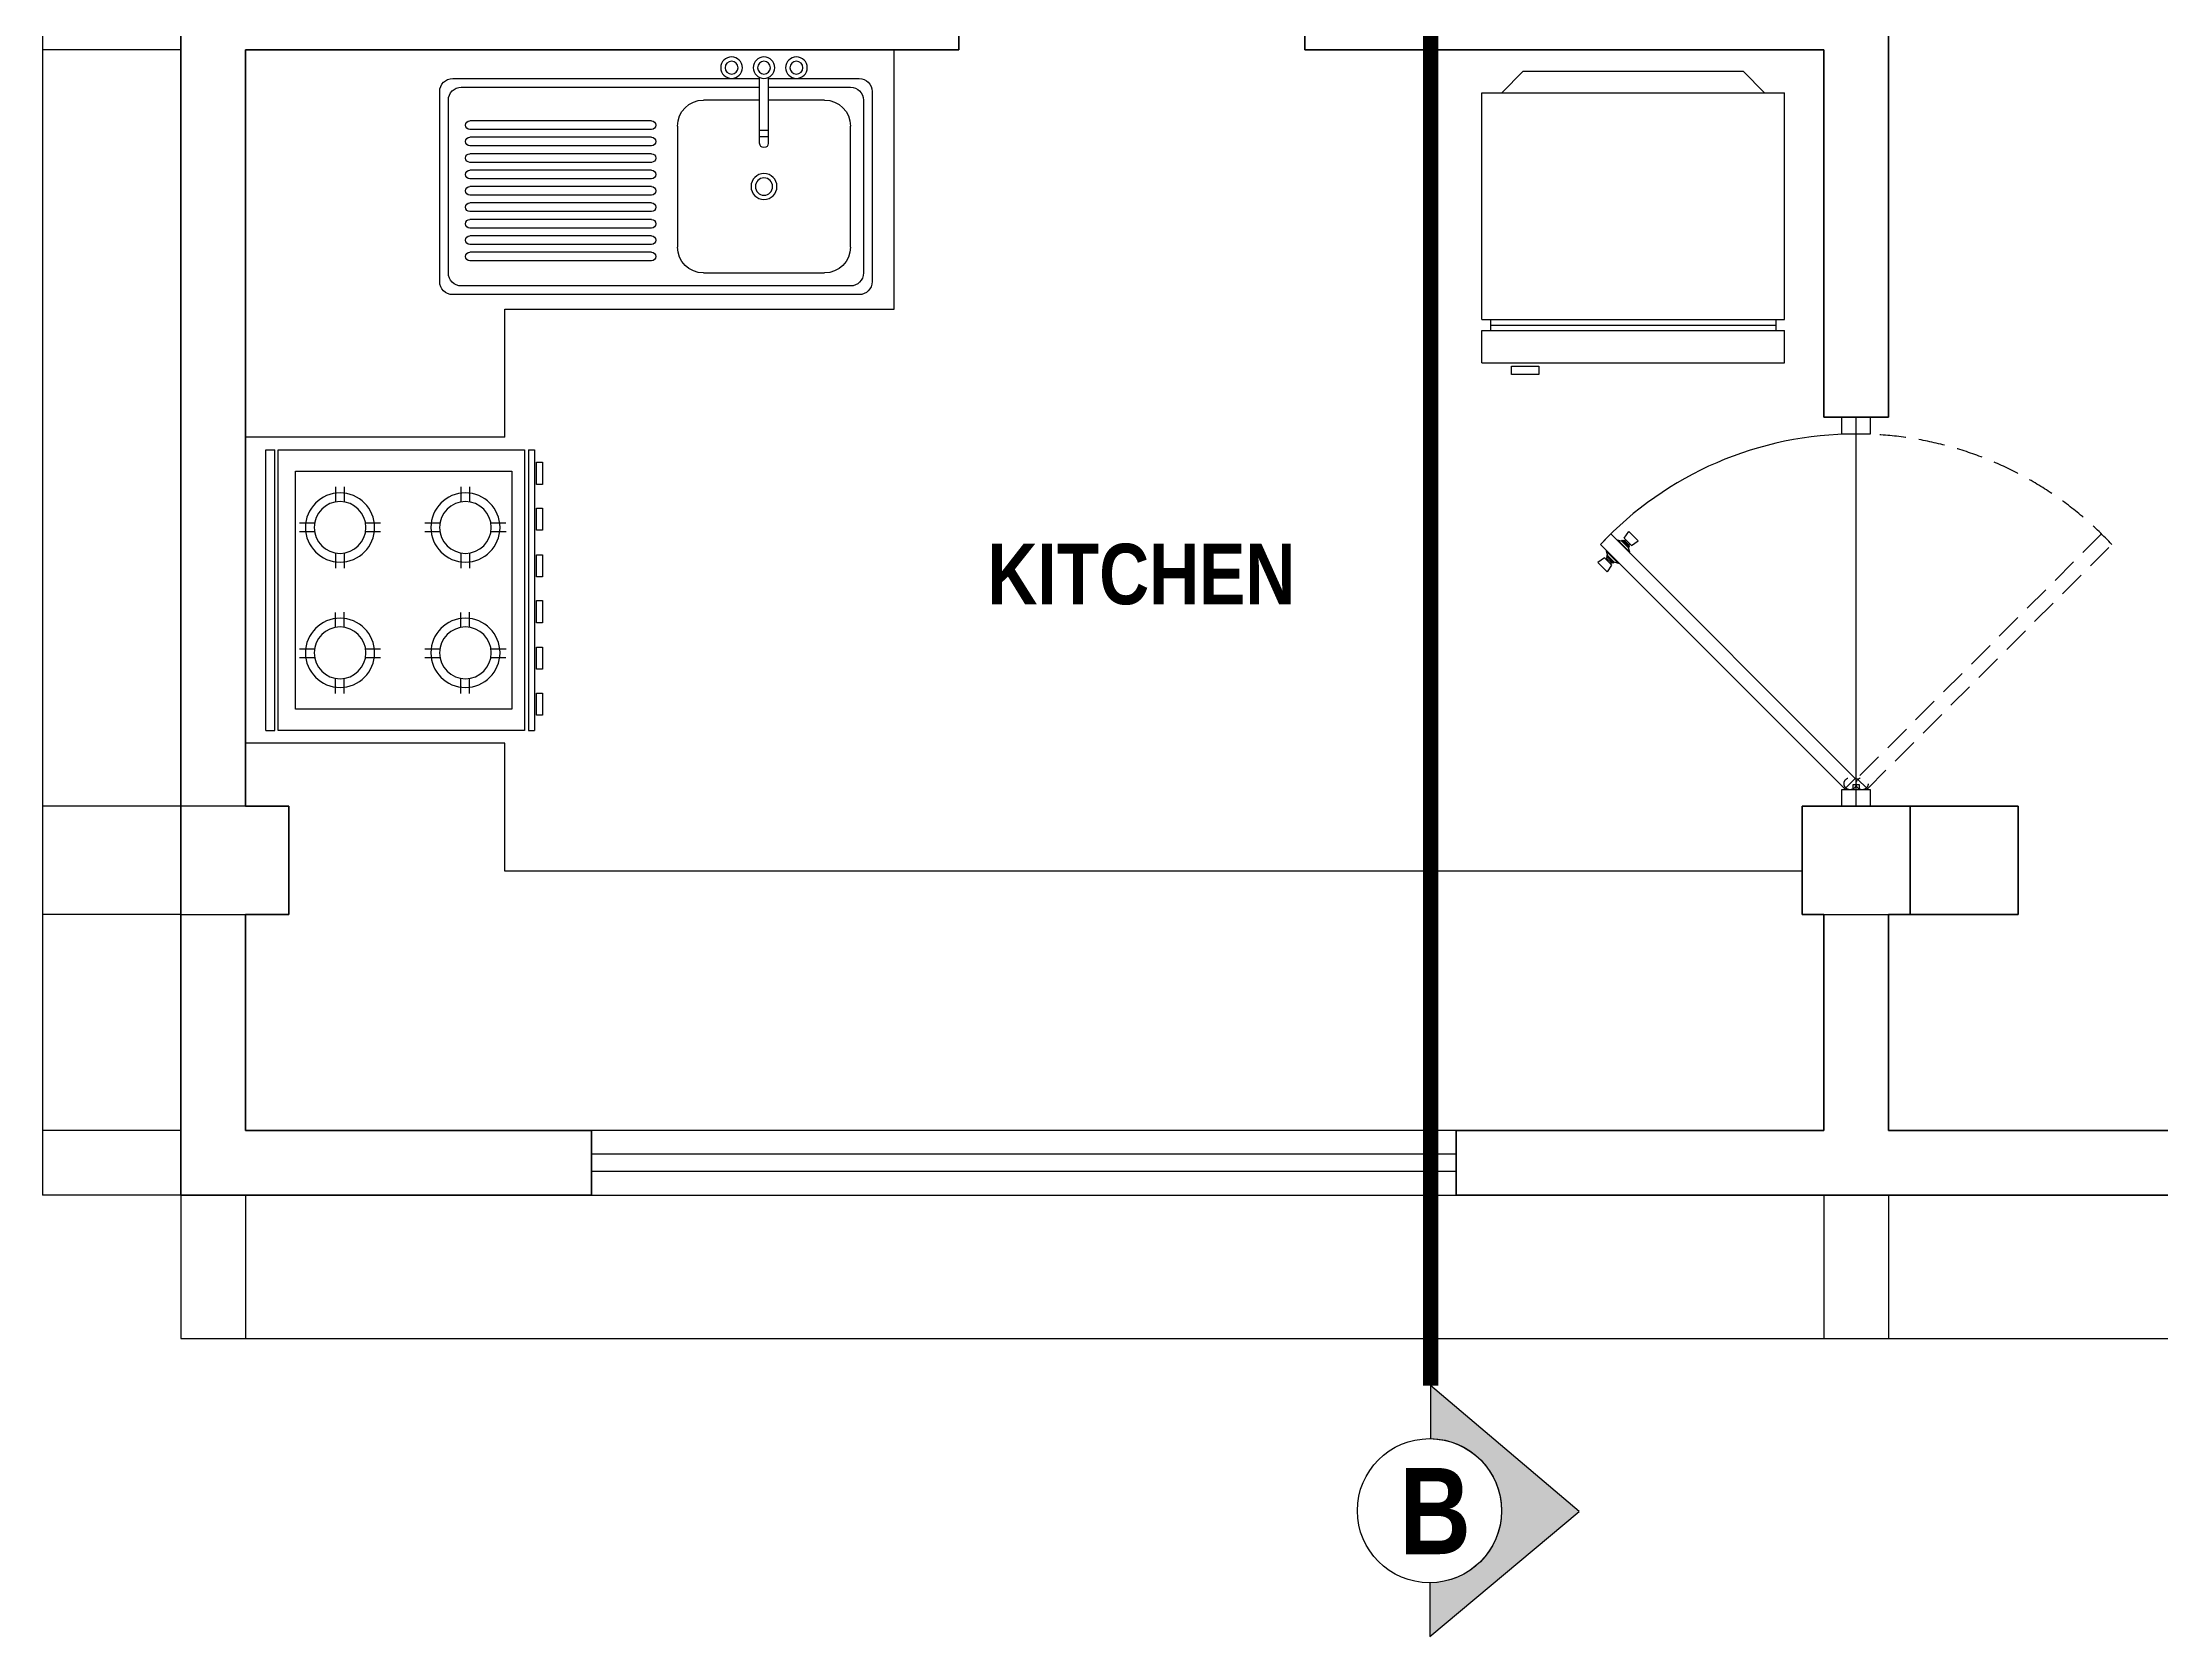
# Model space of a CAD drawing. Header units: millimetres. Extents: x -249630 to 95394, y -188036 to 109963.
# Drawn here: x -69887 to -63760, y 31389 to 35999 of the extents above; entities that cross this region are included whole.
import ezdxf

# ---------------------------------------------------------------- set-up
doc = ezdxf.new("R2010")
doc.units = ezdxf.units.MM
doc.header["$PDMODE"] = 2
doc.linetypes.add('ACAD_ISO04W100', pattern=[30, 24, -3, 0, -3])
doc.linetypes.add('DASHED2', pattern=[9.524999999999999, 6.35, -3.175])
for name, color, linetype in [('cotas', 1, 'Continuous'), ('Layer1', 2, 'Continuous'), ('Layer11', 30, 'Continuous'), ('Layer3', 3, 'Continuous'), ('Layer8', 8, 'Continuous'), ('PISO', 8, 'Continuous'), ('PUERTAS', 14, 'Continuous'), ('SOMBRA', 252, 'Continuous'), ('SUBTITULOS', 90, 'Continuous'), ('TEXTOS', 11, 'Continuous'), ('VEREDA', 1, 'Continuous')]:
    doc.layers.add(name, color=color, linetype=linetype)
doc.layers.add('MUROS', color=6, linetype='Continuous', lineweight=60)
doc.styles.add('COTAS', font='arial.ttf', dxfattribs={"width": 1.1})
doc.styles.add('SUBTITULOS', font='swisscbi.ttf', dxfattribs={"oblique": 15, "height": 0.2})
doc.styles.add('SUBTITULOS(E)', font='swisscbi.ttf', dxfattribs={"oblique": 15, "height": 0.2})
doc.dimstyles.new('COTA1-50', dxfattribs={"dimscale": 0.5, "dimtxt": 0.22, "dimasz": 0.12, "dimexe": 0.08, "dimexo": 0.05, "dimgap": 0.076, "dimtad": 2, "dimzin": 4, "dimdsep": 46, "dimtxsty": 'COTAS', "dimblk": 'ARCHTICK', "dimcen": -0.1, "dimclrd": 141, "dimclre": 141, "dimclrt": 11, "dimadec": 0, "dimazin": 0, "dimtfac": 1, "dimtix": 1, "dimtmove": 1, "dimatfit": 3, "dimfxl": 1, "dimtolj": 1, "dimtzin": 0, "dimarcsym": 0})

# ---------------------------------------------------------------- blocks, each defined once
blk = doc.blocks.new('A$C32BB2099')
at = {"layer": 'PUERTAS', "color": 2}
blk.add_line((-0.9559745481618052, -0.4165465679460567), (-0.9808293639757153, -0.4419749010164651), dxfattribs=at)
at = {"layer": 'PUERTAS', "color": 1}
for p, q in [((-0.9657973903728134, -0.4570068746193101), (-0.9666973444578844, -0.4579068287044379)), ((-0.936998859647872, -0.4876053135144502), (-0.9666973444578844, -0.4579068287044379)), ((-0.9666973444578844, -0.4579068287044379), (-0.9635475051599087, -0.4682563006837199)), ((-0.9406558159306542, -0.4318653001772077), (-0.9397558618455264, -0.4309653460920799)), ((-0.9100573770355709, -0.4606638309021491), (-0.9397558618455264, -0.4309653460920799)), ((-0.9397558618455264, -0.4309653460920799), (-0.929406389866358, -0.4341151853902261)), ((-0.929406389866358, -0.4341151853902261), (-0.9271565046533965, -0.4318653001772077)), ((-0.913207216333717, -0.4503143589226966), (-0.929406389866358, -0.4341151853902261)), ((-0.925356596483141, -0.4336652083475201), (-0.9271565046533965, -0.4318653001772077)), ((-0.9258065735257333, -0.4467145425820718), (-0.9258065735257333, -0.4467145425820718)), ((-0.9258065735257333, -0.4467145425820718), (-0.9258065735257333, -0.4467145425820718)), ((-0.925356596483141, -0.4336652083475201), (-0.9231067112701794, -0.4314153231345585)), ((-0.912757239291011, -0.4462645655397637), (-0.925356596483141, -0.4336652083475201)), ((-0.9231067112701794, -0.4269155527089765), (-0.9123072622484756, -0.4107163791763924)), ((-0.9195068949296683, -0.4305153690495445), (-0.9231067112701794, -0.4269155527089765)), ((-0.9217567801425162, -0.4327652542623923), (-0.9231067112701794, -0.4314153231345585)), ((-0.9217567801425162, -0.4327652542623923), (-0.9195068949296683, -0.4305153690495445)), ((-0.9118572852058264, -0.4426647491991389), (-0.9217567801425162, -0.4327652542623923)), ((-0.9096073999929786, -0.440414863986291), (-0.9195068949296683, -0.4305153690495445)), ((-0.913207216333717, -0.4503143589226966), (-0.9109573311208123, -0.4480644737099055)), ((-0.9100573770355709, -0.4606638309021491), (-0.913207216333717, -0.4503143589226966)), ((-0.912757239291011, -0.4462645655397637), (-0.9105073540781063, -0.4440146803269158)), ((-0.912757239291011, -0.4462645655397637), (-0.9109573311208123, -0.4480644737099055)), ((-0.9123072622484756, -0.4107163791763924), (-0.8898084101197128, -0.4332152313050983)), ((-0.9118572852058264, -0.4426647491991389), (-0.9096073999929786, -0.440414863986291)), ((-0.9118572852058264, -0.4426647491991389), (-0.9105073540781063, -0.4440146803269158)), ((-0.9109573311206987, -0.4615637849871632), (-0.9100573770355709, -0.4606638309021491)), ((-0.9096073999929786, -0.440414863986291), (-0.9060075836523538, -0.444014680326859)), ((-0.9060075836523538, -0.444014680326859), (-0.8898084101197128, -0.4332152313050983)), ((-0.9707471378411583, -0.4745559792798986), (-0.9869463113737424, -0.4853554283016592)), ((-0.9869463113737424, -0.4853554283016592), (-0.9644474592449228, -0.5078542804303083)), ((-0.9671473215005904, -0.4781557956204097), (-0.9707471378411583, -0.4745559792798986)), ((-0.9648974362877425, -0.4759059104076186), (-0.9671473215005904, -0.4781557956204097)), ((-0.9572478265638438, -0.4880552905570994), (-0.9671473215005904, -0.4781557956204097)), ((-0.963997482202501, -0.4723060940668802), (-0.9662473674154057, -0.4745559792797849)), ((-0.9648974362877425, -0.4759059104076186), (-0.9662473674154057, -0.4745559792797849)), ((-0.9635475051599087, -0.4682563006837199), (-0.9657973903727566, -0.4705061858965678)), ((-0.963997482202501, -0.4723060940668802), (-0.9657973903727566, -0.4705061858965678)), ((-0.9549979413509391, -0.4858054053443084), (-0.9648974362877425, -0.4759059104076186)), ((-0.9536480102231621, -0.4916551068977242), (-0.9644474592449228, -0.5078542804303083)), ((-0.9513981250103143, -0.4849054512590669), (-0.963997482202501, -0.4723060940668802)), ((-0.9473483316272677, -0.4844554742163609), (-0.9635475051599087, -0.4682563006837199)), ((-0.9549979413509391, -0.4858054053443084), (-0.9572478265638438, -0.4880552905570994)), ((-0.9572478265638438, -0.4880552905570994), (-0.9536480102231621, -0.4916551068977242)), ((-0.9549979413509391, -0.4858054053443084), (-0.9536480102232758, -0.4871553364719716)), ((-0.9513981250103143, -0.4849054512590669), (-0.9536480102232758, -0.4871553364719716)), ((-0.9513981250103143, -0.4849054512590669), (-0.9495982168401156, -0.4867053594292088)), ((-0.9473483316272677, -0.4844554742163609), (-0.9495982168401156, -0.4867053594292088)), ((-0.936998859647872, -0.4876053135144502), (-0.9473483316272677, -0.4844554742163609)), ((-0.9360989055628011, -0.4867053594293225), (-0.936998859647872, -0.4876053135144502))]:
    blk.add_line(p, q, dxfattribs=at)
at = {"layer": 'PUERTAS', "color": 2}
for points in [[(-0.3281176743658989, -0.13454501618412), (-0.3981176743658352, -0.13454501618412), (-0.3981176743658352, -0.1745450161840836), (-0.3981176743658352, -0.1745450161840836), (-0.3981176743658352, -0.1745450161840836), (-0.3281176743658989, -0.1745450161840836)], [(-0.3281176743658989, -1.034545016184097), (-0.3981176743658352, -1.034545016184097), (-0.3981176743658352, -1.074545016184061), (-0.3981176743658352, -1.074545016184061), (-0.3981176743658352, -1.074545016184061), (-0.3281176743658989, -1.074545016184061)]]:
    blk.add_lwpolyline(points, close=True, dxfattribs=at)
blk.add_lwpolyline([(-0.9559745481618052, -0.4165465679460567), (-0.3651235286759515, -1.00739758743191), (-0.3902651031181676, -1.032539161873956), (-0.9808293639757153, -0.4419749010164651)], dxfattribs=at)
at = {"layer": 'PUERTAS', "color": 1, "linetype": 'DASHED2', "ltscale": 0.01}
blk.add_lwpolyline([(0.229739199430071, -0.4165465679460567), (-0.3611118200557826, -1.00739758743191), (-0.3359702456135665, -1.032539161873956), (0.2545940152439812, -0.4419749010164651)], dxfattribs=at)
blk.add_lwpolyline([(-0.3558293536002566, -1.034545016184097), (-0.3704059951314775, -1.034545016184097), (-0.3704059951314775, -1.021974228963018), (-0.3558293536002566, -1.021974228963018)], close=True, dxfattribs=at)
for centre in [(-0.377694315897088, -1.019968374652876), (-0.3485410328346461, -1.019968374652876)]:
    blk.add_circle(centre, 0.01457664153122096, dxfattribs=at)
at = {"layer": 'PUERTAS', "color": 1}
blk.add_arc((-0.3651086977912996, -1.018947159256186), 0.843806213265136, 89.86480622771538, 136.8607804143321, dxfattribs=at)
at = {"layer": 'PUERTAS', "color": 1, "linetype": 'DASHED2', "ltscale": 0.01}
blk.add_arc((-0.3611266509404345, -1.018947159256186), 0.843806213265136, 43.13921958566792, 90.13519377228462, dxfattribs=at)
blk = doc.blocks.new('cocina-2')
for p, q in [((0.3249999999999886, 0), (-0.3249999999999886, 0)), ((-0.3249999999999886, 0), (-0.3249999999999886, -0.02084073215337412)), ((0.3249999999999886, 0), (0.3249999999999886, -0.02084073215337412)), ((0.3249999999999886, -0.02084073215337412), (-0.3249999999999886, -0.02084073215337412)), ((0.3249999999999886, -0.02841909278765797), (-0.3249999999999886, -0.02841909278760113)), ((-0.3249999999999886, -0.02841909278760113), (-0.3249999999999886, -0.5980938735755217)), ((0.3249999999999886, -0.5980938735755217), (0.3249999999999886, -0.02841909278765797)), ((-0.1560054963393327, -0.07763986459610805), (-0.1560054963393327, -0.112488643572874)), ((-0.1360054963393509, -0.07742545055748451), (-0.1360054963393509, -0.1121478238299574)), ((0.136005496339294, -0.07742545055754135), (0.136005496339294, -0.1121478238299574)), ((0.1560054963393327, -0.07763986459610805), (0.1560054963393327, -0.112488643572874)), ((-0.2388682111209732, -0.1806166529460143), (-0.2041287195550581, -0.1806166529460143)), ((-0.2387176318068782, -0.1606166529459756), (-0.2038893787423035, -0.1606166529459756)), ((-0.08611062125766011, -0.1606166529459756), (-0.05128236819319909, -0.1606166529460324)), ((-0.08587128044490555, -0.1806166529460143), (-0.05113178887910408, -0.1806166529460143)), ((0.08587128044490555, -0.1806166529460143), (0.05113178887904724, -0.1806166529460143)), ((0.08611062125766011, -0.1606166529460324), (0.05128236819319909, -0.1606166529460324)), ((0.2387176318068214, -0.1606166529460324), (0.2038893787423035, -0.1606166529460324)), ((0.2388682111209732, -0.1806166529460143), (0.2041287195550581, -0.1806166529460143)), ((-0.1560054963393327, -0.2301569896973774), (-0.1560054963393327, -0.2650057686741434)), ((-0.1360054963393509, -0.2304978094402941), (-0.1360054963393509, -0.2652201827127669)), ((0.136005496339294, -0.2304978094402941), (0.136005496339294, -0.2652201827127669)), ((0.1560054963393327, -0.2301569896974343), (0.1560054963393327, -0.2650057686741434)), ((-0.1560054963393327, -0.3676398645960717), (-0.1560054963393327, -0.4024886435728376)), ((-0.1360054963393509, -0.367425450557505), (-0.1360054963393509, -0.402147823829921)), ((0.136005496339294, -0.367425450557505), (0.136005496339294, -0.4021478238299778)), ((0.1560054963393327, -0.3676398645961285), (0.1560054963393327, -0.4024886435728945)), ((-0.2388682111209732, -0.4706166529459779), (-0.2041287195550581, -0.4706166529459779)), ((-0.2387176318068782, -0.4506166529459961), (-0.2038893787423035, -0.4506166529459961)), ((-0.08611062125766011, -0.4506166529459961), (-0.05128236819319909, -0.4506166529459961)), ((-0.08587128044490555, -0.4706166529459779), (-0.05113178887910408, -0.4706166529459779)), ((0.08587128044490555, -0.4706166529459779), (0.05113178887904724, -0.4706166529459779)), ((0.08611062125766011, -0.4506166529459961), (0.05128236819319909, -0.4506166529459961)), ((0.2387176318068214, -0.4506166529459961), (0.2038893787423035, -0.4506166529459961)), ((0.2388682111209732, -0.4706166529460347), (0.2041287195550581, -0.4706166529460347)), ((-0.1560054963393327, -0.5201569896973979), (-0.1560054963393327, -0.5550057686741638)), ((-0.1360054963393509, -0.5204978094403145), (-0.1360054963393509, -0.5552201827127874)), ((0.136005496339294, -0.5204978094403145), (0.136005496339294, -0.5552201827127874)), ((0.1560054963393327, -0.5201569896973979), (0.1560054963393327, -0.5550057686741638)), ((-0.3249999999999886, -0.5980938735755217), (0.3249999999999886, -0.5980938735755217)), ((-0.3249999999999886, -0.6075668798473544), (0.3249999999999886, -0.6075668798474112)), ((-0.3249999999999886, -0.6075668798473544), (-0.3249999999999886, -0.6208291773943984)), ((-0.3249999999999886, -0.6208291773943984), (0.3249999999999886, -0.6208291773944552)), ((0.3249999999999886, -0.6075668798474112), (0.3249999999999886, -0.6208291773944552))]:
    blk.add_line(p, q)
for points in [[(-0.2750000000000341, -0.06814819612367273), (-0.2750000000000341, -0.5687437273339242), (0.2750000000000341, -0.5687437273339242), (0.2750000000000341, -0.06814819612367273)], [(-0.2957790365695132, -0.6260603375671963), (-0.2957790365695132, -0.6393226351142403), (-0.2446714689019132, -0.6393226351142403), (-0.2446714689019132, -0.6260603375671963)], [(-0.1897782254080198, -0.6260603375671963), (-0.1897782254080198, -0.6393226351142403), (-0.1386706577403061, -0.6393226351142403), (-0.1386706577403061, -0.6260603375671963)], [(-0.08188453138029672, -0.6260603375671963), (-0.08188453138029672, -0.6393226351142403), (-0.03077696371263983, -0.6393226351142403), (-0.03077696371263983, -0.6260603375671963)], [(0.02411627978125352, -0.6260603375671963), (0.02411627978125352, -0.6393226351142403), (0.07522384744896726, -0.6393226351142403), (0.07522384744896726, -0.6260603375671963)], [(0.1320099738089198, -0.6260603375671963), (0.1320099738089198, -0.6393226351142403), (0.1831175414766335, -0.6393226351142403), (0.1831175414766335, -0.6260603375671963)], [(0.2380107849705269, -0.6260603375671963), (0.2380107849705269, -0.6393226351142403), (0.2891183526381838, -0.6393226351142403), (0.2891183526381838, -0.6260603375671963)]]:
    blk.add_lwpolyline(points, close=True)
for centre, radius in [((-0.1449999999999818, -0.1713228166351257), 0.08), ((0.1449999999999818, -0.1713228166351826), 0.08), ((-0.1449999999999818, -0.1713228166351257), 0.05985466456004218), ((0.1449999999999818, -0.1713228166351826), 0.05985466456004218), ((-0.1449999999999818, -0.4613228166351462), 0.08), ((0.1449999999999818, -0.4613228166351462), 0.08), ((-0.1449999999999818, -0.4613228166351462), 0.05985466456004218), ((0.1449999999999818, -0.4613228166351462), 0.05985466456004218)]:
    blk.add_circle(centre, radius)
blk = doc.blocks.new('Lavadero')
for p, q in [((0.2654561193523932, 0), (0.05545611935235684, 0)), ((0.2654561193523932, 0.002087121527438285), (0.2654561193523932, -0.1499999999999773)), ((0.285456119352375, -0.1499999999999773), (0.285456119352375, 0.002087121527438285)), ((0.9954561193524114, 0), (0.285456119352375, 0)), ((0.02545611935238412, -0.02999999999997272), (0.02545611935238412, -0.4700000000000273)), ((0.2654561193523932, -0.01999999999998181), (0.07545611935233865, -0.01999999999998181)), ((0.9754561193524296, -0.01999999999998181), (0.285456119352375, -0.01999999999998181)), ((1.025456119352384, -0.4700000000000273), (1.025456119352384, -0.02999999999997272)), ((0.04545611935236593, -0.04999999999995453), (0.04545611935236593, -0.4500000000000455)), ((0.1354561193525115, -0.04999999999995453), (0.2654561193523932, -0.04999999999995453)), ((0.285456119352375, -0.04999999999995453), (0.4154561193524842, -0.04999999999995453)), ((1.005456119352402, -0.4500000000000455), (1.005456119352402, -0.04999999999995453)), ((0.07545611935233865, -0.3899999999999864), (0.07545611935233865, -0.1100000000000136)), ((0.2654561193523932, -0.1200000000000045), (0.285456119352375, -0.1200000000000045)), ((0.2654561193523932, -0.1349999999999909), (0.285456119352375, -0.1349999999999909)), ((0.4754561193524296, -0.1100000000000136), (0.4754561193524296, -0.3899999999999864)), ((0.07545611935233865, -0.4800000000000182), (0.9754561193524296, -0.4800000000000182)), ((0.4154561193524842, -0.4500000000000455), (0.1354561193525115, -0.4500000000000455)), ((0.05545611935235684, -0.5), (0.9954561193524114, -0.5))]:
    blk.add_line(p, q)
for centre, radius in [((0.2004561193523386, 0.02499999999997726), 0.02500000000000313), ((0.2754561193523841, 0.02499999999997726), 0.02500000000000313), ((0.3504561193524296, 0.02499999999997726), 0.02500000000000313), ((0.2004561193523386, 0.02499999999997726), 0.01500000000000313), ((0.2754561193523841, 0.02499999999997726), 0.01500000000000313), ((0.3504561193524296, 0.02499999999997726), 0.01500000000000313)]:
    blk.add_circle(centre, radius)
for centre, radius, start, end in [((0.05545611935235684, -0.02999999999997272), 0.03000000000000114, 90, 180), ((0.9954561193524114, -0.02999999999997272), 0.03000000000000114, 0, 90), ((0.07545611935233865, -0.04999999999995453), 0.03, 90, 180), ((0.9754561193524296, -0.04999999999995453), 0.03, 0, 90), ((0.1354561193525115, -0.1100000000000136), 0.0600000000000005, 90, 180), ((0.4154561193524842, -0.1100000000000136), 0.0600000000000005, 0, 90), ((0.2754561193523841, -0.1499999999999773), 0.009999999999997997, 180, 0), ((0.1354561193525115, -0.3899999999999864), 0.0600000000000005, 180, 270), ((0.4154561193524842, -0.3899999999999864), 0.0600000000000005, 270, 0), ((0.05545611935235684, -0.4700000000000273), 0.03000000000000114, 180, 270), ((0.07545611935233865, -0.4500000000000455), 0.03, 180, 270), ((0.9754561193524296, -0.4500000000000455), 0.03, 270, 0), ((0.9954561193524114, -0.4700000000000273), 0.03000000000000114, 270, 0)]:
    blk.add_arc(centre, radius, start, end)
at = {"layer": 'PISO'}
for p, q in [((0.535456119352375, -0.09799999999995634), (0.9554561193524478, -0.09799999999995634)), ((0.535456119352375, -0.1180000000000518), (0.9554561193524478, -0.1180000000000518)), ((0.535456119352375, -0.1359999999999673), (0.9554561193524478, -0.1359999999999673)), ((0.535456119352375, -0.1559999999999491), (0.9554561193524478, -0.1559999999999491)), ((0.535456119352375, -0.1739999999999782), (0.9554561193524478, -0.1739999999999782)), ((0.535456119352375, -0.19399999999996), (0.9554561193524478, -0.19399999999996)), ((0.535456119352375, -0.2119999999999891), (0.9554561193524478, -0.2119999999999891)), ((0.535456119352375, -0.2319999999999709), (0.9554561193524478, -0.2319999999999709)), ((0.535456119352375, -0.25), (0.9554561193524478, -0.25)), ((0.535456119352375, -0.2699999999999818), (0.9554561193524478, -0.2699999999999818)), ((0.535456119352375, -0.2880000000000109), (0.9554561193524478, -0.2880000000000109)), ((0.535456119352375, -0.3079999999999927), (0.9554561193524478, -0.3079999999999927)), ((0.535456119352375, -0.3260000000000218), (0.9554561193524478, -0.3260000000000218)), ((0.535456119352375, -0.3460000000000036), (0.9554561193524478, -0.3460000000000036)), ((0.535456119352375, -0.3640000000000327), (0.9554561193524478, -0.3640000000000327)), ((0.535456119352375, -0.3840000000000146), (0.9554561193524478, -0.3840000000000146)), ((0.535456119352375, -0.4020000000000437), (0.9554561193524478, -0.4020000000000437)), ((0.535456119352375, -0.4220000000000255), (0.9554561193524478, -0.4220000000000255))]:
    blk.add_line(p, q, dxfattribs=at)
for radius in [0.02999999999999403, 0.01999999999999403]:
    blk.add_circle((0.2754561193523841, -0.25), radius, dxfattribs=at)
for centre, start, end in [((0.535456119352375, -0.1079999999999472), 90, 270), ((0.9554561193524478, -0.1079999999999472), 270, 90), ((0.535456119352375, -0.1459999999999582), 90, 270), ((0.9554561193524478, -0.1459999999999582), 270, 90), ((0.535456119352375, -0.1839999999999691), 90, 270), ((0.9554561193524478, -0.1839999999999691), 270, 90), ((0.535456119352375, -0.22199999999998), 90, 270), ((0.9554561193524478, -0.22199999999998), 270, 90), ((0.535456119352375, -0.2599999999999909), 90, 270), ((0.535456119352375, -0.2980000000000018), 90, 270), ((0.9554561193524478, -0.2599999999999909), 270, 90), ((0.9554561193524478, -0.2980000000000018), 270, 90), ((0.535456119352375, -0.3360000000000127), 90, 270), ((0.9554561193524478, -0.3360000000000127), 270, 90), ((0.535456119352375, -0.3740000000000236), 90, 270), ((0.9554561193524478, -0.3740000000000236), 270, 90), ((0.535456119352375, -0.4120000000000346), 90, 270), ((0.9554561193524478, -0.4120000000000346), 270, 90)]:
    blk.add_arc(centre, 0.009999999999999787, start, end, dxfattribs=at)
blk = doc.blocks.new('Ref1')
for p, q in [((-0.3497660796430679, 0.6749999999999972), (0.3502339203568638, 0.6749999999999972)), ((-0.3497660796430679, 0.6749999999999972), (-0.3497660796430679, 0.6000000000000085)), ((0.3502339203568638, 0.6749999999999972), (0.3502339203568781, 0.6000000000000085)), ((-0.3497660796430679, 0.6000000000000085), (0.3502339203568781, 0.6000000000000085)), ((-0.3297660796430577, 0.5750000000000028), (-0.3297660796430577, 0.6000000000000085)), ((0.3302339203568678, 0.5750000000000028), (0.3302339203568678, 0.6000000000000085)), ((-0.3499999999999872, 0.5750000000000028), (0.3499999999999446, 0.5750000000000028)), ((-0.3499999999999872, 0.5750000000000028), (-0.3499999999999872, 0.04999999999999716)), ((-0.3297660796430577, 0.5875000000000057), (0.3302339203568678, 0.5875000000000057)), ((0.3499999999999446, 0.5750000000000028), (0.3500000000000156, 0.04999999999999716)), ((-0.3499999999999872, 0.04999999999999716), (0.3500000000000156, 0.04999999999999716)), ((-0.303547272868876, 0.04999999999999716), (-0.2541585660549259, 0)), ((0.3035472728688902, 0.04999999999999716), (0.254158566054933, 0)), ((-0.2541585660549259, 0), (0.2541585660549259, -1.4210854715202e-14))]:
    blk.add_line(p, q)
blk.add_lwpolyline([(-0.2812843811707637, 0.7017373976736678), (-0.2812843811707637, 0.6823150136519445), (-0.2177902927661819, 0.6823150136519445), (-0.2177902927661819, 0.7017373976736678)], close=True)
blk = doc.blocks.new('_ArchTick')
at = {"color": 0, "linetype": 'ByBlock', "const_width": 0.15}
blk.add_lwpolyline([(-0.5, -0.5), (0.5, 0.5)], dxfattribs=at)
blk = doc.blocks.new('*D144')
at = {"layer": 'cotas', "color": 141, "lineweight": -2, "transparency": 16777216}
for p, q in [((-69486.92751902228, 36165.27270449905), (-69886.61891315163, 36165.27270449905)), ((-69886.57891315164, 36165.27270449905), (-69886.57891315164, 35977.77270449905)), ((-69486.92751902228, 35977.77270449905), (-69886.61891315163, 35977.77270449905))]:
    blk.add_line(p, q, dxfattribs=at)
at = {"layer": 'Defpoints', "color": 0, "transparency": 16777216}
for p in [(-69486.90251902229, 36165.27270449905), (-69886.57891315164, 35977.77270449905), (-69486.90251902229, 35977.77270449905)]:
    blk.add_point(p, dxfattribs=at)
at = {"layer": 'cotas', "color": 141, "lineweight": -2, "transparency": 16777216, "xscale": 0.06, "yscale": 0.06, "zscale": 0.06}
for p, rotation in [((-69886.57891315164, 36165.27270449905), 90), ((-69886.57891315164, 35977.77270449905), 270)]:
    blk.add_blockref('_ArchTick', p, dxfattribs=dict(at, rotation=rotation))
at = {"layer": 'cotas', "color": 11, "transparency": 16777216, "insert": (-69886.6730761803, 36071.52270449904), "char_height": 0.11, "attachment_point": 5, "rotation": 90, "style": 'COTAS'}
blk.add_mtext('\\A1;187.50', dxfattribs=at)
blk = doc.blocks.new('*D145')
at = {"layer": 'cotas', "color": 141, "lineweight": -2, "transparency": 16777216}
for p, q in [((-69486.92751902228, 35977.77270449905), (-69886.61891315163, 35977.77270449905)), ((-69886.57891315164, 35977.77270449905), (-69886.57891315164, 33790.27270449905)), ((-69486.92751902228, 33790.27270449905), (-69886.61891315163, 33790.27270449905))]:
    blk.add_line(p, q, dxfattribs=at)
at = {"layer": 'Defpoints', "color": 0, "transparency": 16777216}
for p in [(-69486.90251902229, 35977.77270449905), (-69886.57891315164, 33790.27270449905), (-69486.90251902229, 33790.27270449905)]:
    blk.add_point(p, dxfattribs=at)
at = {"layer": 'cotas', "color": 141, "lineweight": -2, "transparency": 16777216, "xscale": 0.06, "yscale": 0.06, "zscale": 0.06}
for p, rotation in [((-69886.57891315164, 35977.77270449905), 90), ((-69886.57891315164, 33790.27270449905), 270)]:
    blk.add_blockref('_ArchTick', p, dxfattribs=dict(at, rotation=rotation))
at = {"layer": 'cotas', "color": 11, "transparency": 16777216, "insert": (-69886.6730761803, 34884.02270449904), "char_height": 0.11, "attachment_point": 5, "rotation": 90, "style": 'COTAS'}
blk.add_mtext('\\A1;2187.50', dxfattribs=at)
blk = doc.blocks.new('*D146')
at = {"layer": 'cotas', "color": 141, "lineweight": -2, "transparency": 16777216}
for p, q in [((-69486.92751902228, 33790.27270449905), (-69886.61891315163, 33790.27270449905)), ((-69886.57891315164, 33790.27270449905), (-69886.57891315164, 33477.77270449905)), ((-69486.92751902228, 33477.77270449905), (-69886.61891315163, 33477.77270449905))]:
    blk.add_line(p, q, dxfattribs=at)
at = {"layer": 'Defpoints', "color": 0, "transparency": 16777216}
for p in [(-69486.90251902229, 33790.27270449905), (-69886.57891315164, 33477.77270449905), (-69486.90251902229, 33477.77270449905)]:
    blk.add_point(p, dxfattribs=at)
at = {"layer": 'cotas', "color": 141, "lineweight": -2, "transparency": 16777216, "xscale": 0.06, "yscale": 0.06, "zscale": 0.06}
for p, rotation in [((-69886.57891315164, 33790.27270449905), 90), ((-69886.57891315164, 33477.77270449905), 270)]:
    blk.add_blockref('_ArchTick', p, dxfattribs=dict(at, rotation=rotation))
at = {"layer": 'cotas', "color": 11, "transparency": 16777216, "insert": (-69886.67311369735, 33634.02270449904), "char_height": 0.11, "attachment_point": 5, "rotation": 90, "style": 'COTAS'}
blk.add_mtext('\\A1;312.50', dxfattribs=at)
blk = doc.blocks.new('*D147')
at = {"layer": 'cotas', "color": 141, "lineweight": -2, "transparency": 16777216}
for p, q in [((-69486.92751902228, 33477.77270449905), (-69886.61891315163, 33477.77270449905)), ((-69886.57891315164, 33477.77270449905), (-69886.57891315164, 32852.77270449905)), ((-69486.92751902228, 32852.77270449905), (-69886.61891315163, 32852.77270449905))]:
    blk.add_line(p, q, dxfattribs=at)
at = {"layer": 'Defpoints', "color": 0, "transparency": 16777216}
for p in [(-69486.90251902229, 33477.77270449905), (-69886.57891315164, 32852.77270449905), (-69486.90251902229, 32852.77270449905)]:
    blk.add_point(p, dxfattribs=at)
at = {"layer": 'cotas', "color": 141, "lineweight": -2, "transparency": 16777216, "xscale": 0.06, "yscale": 0.06, "zscale": 0.06}
for p, rotation in [((-69886.57891315164, 33477.77270449905), 90), ((-69886.57891315164, 32852.77270449905), 270)]:
    blk.add_blockref('_ArchTick', p, dxfattribs=dict(at, rotation=rotation))
at = {"layer": 'cotas', "color": 11, "transparency": 16777216, "insert": (-69886.6730761803, 33165.27270449904), "char_height": 0.11, "attachment_point": 5, "rotation": 90, "style": 'COTAS'}
blk.add_mtext('\\A1;625.00', dxfattribs=at)
blk = doc.blocks.new('*D148')
at = {"layer": 'cotas', "color": 141, "lineweight": -2, "transparency": 16777216}
for p, q in [((-69486.92751902228, 32852.77270449905), (-69886.61891315161, 32852.77270449905)), ((-69886.57891315162, 32852.77270449905), (-69886.57891315164, 32665.27270449905)), ((-69486.92751902228, 32665.27270449905), (-69886.61891315163, 32665.27270449905))]:
    blk.add_line(p, q, dxfattribs=at)
at = {"layer": 'Defpoints', "color": 0, "transparency": 16777216}
for p in [(-69486.90251902229, 32852.77270449905), (-69886.57891315164, 32665.27270449905), (-69486.90251902229, 32665.27270449905)]:
    blk.add_point(p, dxfattribs=at)
at = {"layer": 'cotas', "color": 141, "lineweight": -2, "transparency": 16777216, "xscale": 0.06, "yscale": 0.06, "zscale": 0.06}
for p, rotation in [((-69886.57891315162, 32852.77270449905), 90), ((-69886.57891315164, 32665.27270449905), 270)]:
    blk.add_blockref('_ArchTick', p, dxfattribs=dict(at, rotation=rotation))
at = {"layer": 'cotas', "color": 11, "transparency": 16777216, "insert": (-69886.67307618029, 32759.02270449904), "char_height": 0.11, "attachment_point": 5, "rotation": 90, "style": 'COTAS'}
blk.add_mtext('\\A1;187.50', dxfattribs=at)
blk = doc.blocks.new('*D149')
at = {"layer": 'cotas', "color": 141, "lineweight": -2, "transparency": 16777216}
for p, q in [((-69486.90251902229, 32665.24770449904), (-69486.90251902229, 32250.7629252532)), ((-69299.40251902229, 32665.24770449904), (-69299.40251902229, 32250.7629252532)), ((-69486.90251902229, 32250.8029252532), (-69299.40251902229, 32250.8029252532))]:
    blk.add_line(p, q, dxfattribs=at)
at = {"layer": 'Defpoints', "color": 0, "transparency": 16777216}
for p in [(-69486.90251902229, 32665.27270449905), (-69299.40251902229, 32665.27270449905), (-69299.40251902229, 32250.8029252532)]:
    blk.add_point(p, dxfattribs=at)
at = {"layer": 'cotas', "color": 141, "lineweight": -2, "transparency": 16777216, "xscale": 0.06, "yscale": 0.06, "zscale": 0.06, "rotation": 180}
blk.add_blockref('_ArchTick', (-69486.90251902229, 32250.8029252532), dxfattribs=at)
at = {"layer": 'cotas', "color": 141, "lineweight": -2, "transparency": 16777216, "xscale": 0.06, "yscale": 0.06, "zscale": 0.06}
blk.add_blockref('_ArchTick', (-69299.40251902229, 32250.8029252532), dxfattribs=at)
at = {"layer": 'cotas', "color": 11, "transparency": 16777216, "insert": (-69393.15251902229, 32250.70876222455), "char_height": 0.11, "attachment_point": 5, "style": 'COTAS'}
blk.add_mtext('\\A1;187.50', dxfattribs=at)
blk = doc.blocks.new('*D150')
at = {"layer": 'cotas', "color": 141, "lineweight": -2, "transparency": 16777216}
for p, q in [((-69299.40251902229, 32665.24770449904), (-69299.40251902229, 32250.7629252532)), ((-64736.90251902229, 32665.24770449904), (-64736.90251902229, 32250.7629252532)), ((-69299.40251902229, 32250.8029252532), (-64736.90251902229, 32250.8029252532))]:
    blk.add_line(p, q, dxfattribs=at)
at = {"layer": 'Defpoints', "color": 0, "transparency": 16777216}
for p in [(-69299.40251902229, 32665.27270449905), (-64736.90251902229, 32665.27270449905), (-64736.90251902229, 32250.8029252532)]:
    blk.add_point(p, dxfattribs=at)
at = {"layer": 'cotas', "color": 141, "lineweight": -2, "transparency": 16777216, "xscale": 0.06, "yscale": 0.06, "zscale": 0.06, "rotation": 180}
blk.add_blockref('_ArchTick', (-69299.40251902229, 32250.8029252532), dxfattribs=at)
at = {"layer": 'cotas', "color": 141, "lineweight": -2, "transparency": 16777216, "xscale": 0.06, "yscale": 0.06, "zscale": 0.06}
blk.add_blockref('_ArchTick', (-64736.90251902229, 32250.8029252532), dxfattribs=at)
at = {"layer": 'cotas', "color": 11, "transparency": 16777216, "insert": (-67018.15251902229, 32250.70876222455), "char_height": 0.11, "attachment_point": 5, "style": 'COTAS'}
blk.add_mtext('\\A1;4562.50', dxfattribs=at)
blk = doc.blocks.new('*D151')
at = {"layer": 'cotas', "color": 141, "lineweight": -2, "transparency": 16777216}
for p, q in [((-64736.90251902229, 32665.24770449904), (-64736.90251902229, 32250.7629252532)), ((-64549.40251902229, 32665.24770449904), (-64549.40251902229, 32250.7629252532)), ((-64736.90251902229, 32250.8029252532), (-64549.40251902229, 32250.8029252532))]:
    blk.add_line(p, q, dxfattribs=at)
at = {"layer": 'Defpoints', "color": 0, "transparency": 16777216}
for p in [(-64736.90251902229, 32665.27270449905), (-64549.40251902229, 32665.27270449905), (-64549.40251902229, 32250.8029252532)]:
    blk.add_point(p, dxfattribs=at)
at = {"layer": 'cotas', "color": 141, "lineweight": -2, "transparency": 16777216, "xscale": 0.06, "yscale": 0.06, "zscale": 0.06, "rotation": 180}
blk.add_blockref('_ArchTick', (-64736.90251902229, 32250.8029252532), dxfattribs=at)
at = {"layer": 'cotas', "color": 141, "lineweight": -2, "transparency": 16777216, "xscale": 0.06, "yscale": 0.06, "zscale": 0.06}
blk.add_blockref('_ArchTick', (-64549.40251902229, 32250.8029252532), dxfattribs=at)
at = {"layer": 'cotas', "color": 11, "transparency": 16777216, "insert": (-64643.15251902229, 32250.70876222455), "char_height": 0.11, "attachment_point": 5, "style": 'COTAS'}
blk.add_mtext('\\A1;187.50', dxfattribs=at)
blk = doc.blocks.new('*D152')
at = {"layer": 'cotas', "color": 141, "lineweight": -2, "transparency": 16777216}
for p, q in [((-64549.40251902229, 32665.24770449904), (-64549.40251902229, 32250.7629252532)), ((-59986.90251902229, 32665.24770449904), (-59986.90251902229, 32250.7629252532)), ((-64549.40251902229, 32250.8029252532), (-59986.90251902229, 32250.8029252532))]:
    blk.add_line(p, q, dxfattribs=at)
at = {"layer": 'Defpoints', "color": 0, "transparency": 16777216}
for p in [(-64549.40251902229, 32665.27270449905), (-59986.90251902229, 32665.27270449905), (-59986.90251902229, 32250.8029252532)]:
    blk.add_point(p, dxfattribs=at)
at = {"layer": 'cotas', "color": 141, "lineweight": -2, "transparency": 16777216, "xscale": 0.06, "yscale": 0.06, "zscale": 0.06, "rotation": 180}
blk.add_blockref('_ArchTick', (-64549.40251902229, 32250.8029252532), dxfattribs=at)
at = {"layer": 'cotas', "color": 141, "lineweight": -2, "transparency": 16777216, "xscale": 0.06, "yscale": 0.06, "zscale": 0.06}
blk.add_blockref('_ArchTick', (-59986.90251902229, 32250.8029252532), dxfattribs=at)
at = {"layer": 'cotas', "color": 11, "transparency": 16777216, "insert": (-62268.15251902229, 32250.70876222455), "char_height": 0.11, "attachment_point": 5, "style": 'COTAS'}
blk.add_mtext('\\A1;4562.50', dxfattribs=at)

msp = doc.modelspace()

# ---------------------------------------------------------------- hatches: boundary and pattern name
at = {"layer": 'SOMBRA'}
h = msp.add_hatch(color=252, dxfattribs=at)
h.dxf.hatch_style = 1
edge = h.paths.add_edge_path()
edge.add_line((-65875.6852607796, 31544.84538264191), (-65875.6852607796, 31389.07122110793))
edge.add_line((-65875.6852607796, 31389.071221108), (-65443.81015110113, 31750.86897045245))
edge.add_line((-65443.81015110051, 31750.86897045284), (-65873.17467957622, 32115.18024869712))
edge.add_line((-65873.17467957622, 32115.18024869697), (-65873.17467957622, 31961.61291618274))
edge.add_arc((-65876.5291132768, 31753.24179451735), 208.3981203598663, -89.7679954182201, 89.07771148023562, ccw=False)

# ---------------------------------------------------------------- linework, layer by layer
at = {"layer": 'Layer1'}
for p, q in [((-65799.40251902229, 32852.77270449905), (-68299.40251902229, 32852.77270449905)), ((-68299.40251902229, 32665.27270449905), (-65799.40251902229, 32665.27270449905))]:
    msp.add_line(p, q, dxfattribs=at)
at = {"layer": 'Layer11'}
for p, q in [((-68549.40251902229, 35227.77270449905), (-67424.40251902229, 35227.77270449905)), ((-68549.40251902229, 34857.29080368558), (-68549.40251902229, 35227.77270449905)), ((-68549.40251902229, 33602.77270449905), (-68549.40251902229, 33973.25460531309)), ((-64799.40251902229, 33602.77270449905), (-68549.40251902229, 33602.77270449905))]:
    msp.add_line(p, q, dxfattribs=at)
for points in [[(-67424.40251902229, 35227.77270449905), (-67424.40251902229, 35977.77270449905)], [(-68549.40251902229, 34857.29080368558), (-69299.40251902229, 34857.29080368558)], [(-68549.40251902229, 33973.25460531309), (-69299.40251902229, 33973.25460531309)]]:
    msp.add_lwpolyline(points, dxfattribs=at)
at = {"layer": 'Layer3', "linetype": 'ACAD_ISO04W100', "ltscale": 0.025, "const_width": 43.74999999999999}
msp.add_lwpolyline([(-65873.17467957622, 32115.18024869697), (-65873.17467957622, 37333.81315905598)], dxfattribs=at)
at = {"layer": 'Layer3', "color": 3}
msp.add_lwpolyline([(-65875.6852607796, 31544.84538264191), (-65875.6852607796, 31389.071221108), (-65443.81015110051, 31750.86897045225), (-65873.17467957622, 32115.18024869697), (-65873.17467957622, 31961.61291618217, -0.9899772876040576), (-65875.6852607796, 31544.84538264191, -0.9880242678328159)], format="xyb", dxfattribs=at)
msp.add_circle((-65876.5291132768, 31753.24179451735), 208.3981203598078, dxfattribs=at)
at = {"layer": 'Layer8'}
msp.add_lwpolyline([(-64643.15251902229, 33790.27270449905), (-64643.15251902229, 34915.27270449905)], dxfattribs=at)
at = {"layer": 'MUROS'}
for p, q in [((-69486.90251902229, 38290.27270449905), (-69486.90251902229, 32665.27270449905)), ((-64549.40251902229, 34915.27270449905), (-64549.40251902229, 36677.77270449905)), ((-67236.90251902229, 35977.77270449905), (-67236.90251902229, 36165.27270449905)), ((-69299.40251902229, 35977.77270449905), (-67236.90251902229, 35977.77270449905)), ((-69299.40251902229, 35977.77270449905), (-69299.40251902229, 33790.27270449905)), ((-66236.90251902229, 35977.77270449905), (-64736.90251902229, 35977.77270449905)), ((-64736.90251902229, 34915.27270449905), (-64736.90251902229, 35977.77270449905)), ((-64736.90251902229, 34915.27270449905), (-64549.40251902229, 34915.27270449905)), ((-69174.40251902229, 33790.27270449905), (-69299.40251902229, 33790.27270449905)), ((-69174.40251902229, 33477.77270449905), (-69174.40251902229, 33790.27270449905)), ((-64799.40251902229, 33477.77270449905), (-64799.40251902229, 33790.27270449905)), ((-64799.40251902229, 33790.27270449905), (-64174.40251902229, 33790.27270449905)), ((-69299.40251902229, 33477.77270449905), (-69299.40251902229, 32852.77270449905)), ((-69299.40251902229, 33477.77270449905), (-69174.40251902229, 33477.77270449905)), ((-64736.90251902229, 33477.77270449905), (-64799.40251902229, 33477.77270449905)), ((-64736.90251902229, 32852.77270449905), (-64736.90251902229, 33477.77270449905)), ((-64549.40251902229, 32852.77270449905), (-64549.40251902229, 33477.77270449905)), ((-64549.40251902229, 33477.77270449905), (-64174.40251902229, 33477.77270449905)), ((-69299.40251902229, 32852.77270449905), (-68299.40251902229, 32852.77270449905)), ((-68299.40251902229, 32852.77270449905), (-68299.40251902229, 32665.27270449905)), ((-65799.40251902229, 32665.27270449905), (-65799.40251902229, 32852.77270449905)), ((-65799.40251902229, 32852.77270449905), (-64736.90251902229, 32852.77270449905)), ((-64549.40251902229, 32852.77270449905), (-63299.40251902229, 32852.77270449905)), ((-69486.90251902229, 32665.27270449905), (-68299.40251902229, 32665.27270449905)), ((-65799.40251902229, 32665.27270449905), (-63299.40251902229, 32665.27270449905))]:
    msp.add_line(p, q, dxfattribs=at)
at = {"layer": 'MUROS', "linetype": 'Continuous'}
msp.add_line((-66236.90251902229, 35977.77270449905), (-66236.90251902229, 38102.77270449905), dxfattribs=at)
at = {"layer": 'MUROS'}
msp.add_lwpolyline([(-64174.40251902229, 33477.77270449905), (-64174.40251902229, 33790.27270449905)], dxfattribs=at)
at = {"layer": 'VEREDA', "linetype": 'Continuous', "ltscale": 0.0025}
for p, q in [((-65799.40251902229, 32784.02270449905), (-68299.40251902229, 32784.02270449905)), ((-65799.40251902229, 32734.02270449905), (-68299.40251902229, 32734.02270449905))]:
    msp.add_line(p, q, dxfattribs=at)
at = {"layer": 'VEREDA'}
for points in [[(-69486.90251902229, 33477.77270449905), (-69174.40251902229, 33477.77270449905), (-69174.40251902229, 33790.27270449905), (-69486.90251902229, 33790.27270449905)], [(-64799.40251902229, 33477.77270449905), (-64486.90251902229, 33477.77270449905), (-64486.90251902229, 33790.27270449905), (-64799.40251902229, 33790.27270449905)], [(-64486.90251902229, 33477.77270449905), (-64174.40251902229, 33477.77270449905), (-64174.40251902229, 33790.27270449905), (-64486.90251902229, 33790.27270449905)]]:
    msp.add_lwpolyline(points, close=True, dxfattribs=at)

# ---------------------------------------------------------------- block references
at = {"layer": 'Layer11', "xscale": -1250, "yscale": 1250, "zscale": 1250}
msp.add_blockref('Lavadero', (-67456.21399492596, 35894.99085059881), dxfattribs=at)
for name, p, rotation in [('Ref1', (-65287.79563577776, 35916.3570775784), 180), ('cocina-2', (-69240.39484325843, 34415.27270449905), 90)]:
    msp.add_blockref(name, p, dxfattribs=dict(at, rotation=rotation))
at = {"layer": 'PUERTAS', "xscale": 1196.808510638419, "yscale": 1196.808510638419, "zscale": 1196.808510638419}
msp.add_blockref('A$C32BB2099', (-64208.57019597755, 35076.2973249325), dxfattribs=at)

# ---------------------------------------------------------------- texts
at = {"layer": 'SUBTITULOS', "linetype": 'ByBlock', "style": 'SUBTITULOS(E)'}
msp.add_text('KITCHEN', height=175, dxfattribs=at).set_placement((-67154.50899120336, 34374.39823806312))
at = {"layer": 'TEXTOS', "color": 5, "linetype": 'ByBlock', "style": 'SUBTITULOS'}
msp.add_text('B', height=249.375, dxfattribs=at).set_placement((-65963.17369409447, 31627.52972689425))

# ---------------------------------------------------------------- dimensions: what is measured, and where the dimension line sits
at = {"layer": 'cotas'}
for base, p1, p2, picture, middle in [((-69886.57891315164, 35977.77270449905), (-69486.90251902229, 36165.27270449905), (-69486.90251902229, 35977.77270449905), '*D144', (-69886.6730761803, 36071.52270449904)), ((-69886.57891315164, 33790.27270449905), (-69486.90251902229, 35977.77270449905), (-69486.90251902229, 33790.27270449905), '*D145', (-69886.6730761803, 34884.02270449904)), ((-69886.57891315164, 33477.77270449905), (-69486.90251902229, 33790.27270449905), (-69486.90251902229, 33477.77270449905), '*D146', (-69886.67311369735, 33634.02270449904)), ((-69886.57891315164, 32852.77270449905), (-69486.90251902229, 33477.77270449905), (-69486.90251902229, 32852.77270449905), '*D147', (-69886.6730761803, 33165.27270449904)), ((-69886.57891315164, 32665.27270449905), (-69486.90251902229, 32852.77270449905), (-69486.90251902229, 32665.27270449905), '*D148', (-69886.67307618029, 32759.02270449904))]:
    dim = msp.add_linear_dim(base=base, p1=p1, p2=p2, angle=90, dimstyle='COTA1-50', dxfattribs=at)
    dim.commit()
    dim.dimension.update_dxf_attribs({"geometry": picture, "text_midpoint": middle})
for base, p1, p2, picture, middle in [((-69299.40251902229, 32250.8029252532), (-69486.90251902229, 32665.27270449905), (-69299.40251902229, 32665.27270449905), '*D149', (-69393.15251902229, 32250.70876222455)), ((-64736.90251902229, 32250.8029252532), (-69299.40251902229, 32665.27270449905), (-64736.90251902229, 32665.27270449905), '*D150', (-67018.15251902229, 32250.70876222455)), ((-64549.40251902229, 32250.8029252532), (-64736.90251902229, 32665.27270449905), (-64549.40251902229, 32665.27270449905), '*D151', (-64643.15251902229, 32250.70876222455)), ((-59986.90251902229, 32250.8029252532), (-64549.40251902229, 32665.27270449905), (-59986.90251902229, 32665.27270449905), '*D152', (-62268.15251902229, 32250.70876222455))]:
    dim = msp.add_linear_dim(base=base, p1=p1, p2=p2, dimstyle='COTA1-50', dxfattribs=at)
    dim.commit()
    dim.dimension.update_dxf_attribs({"geometry": picture, "text_midpoint": middle})

doc.saveas('drawing.dxf')
